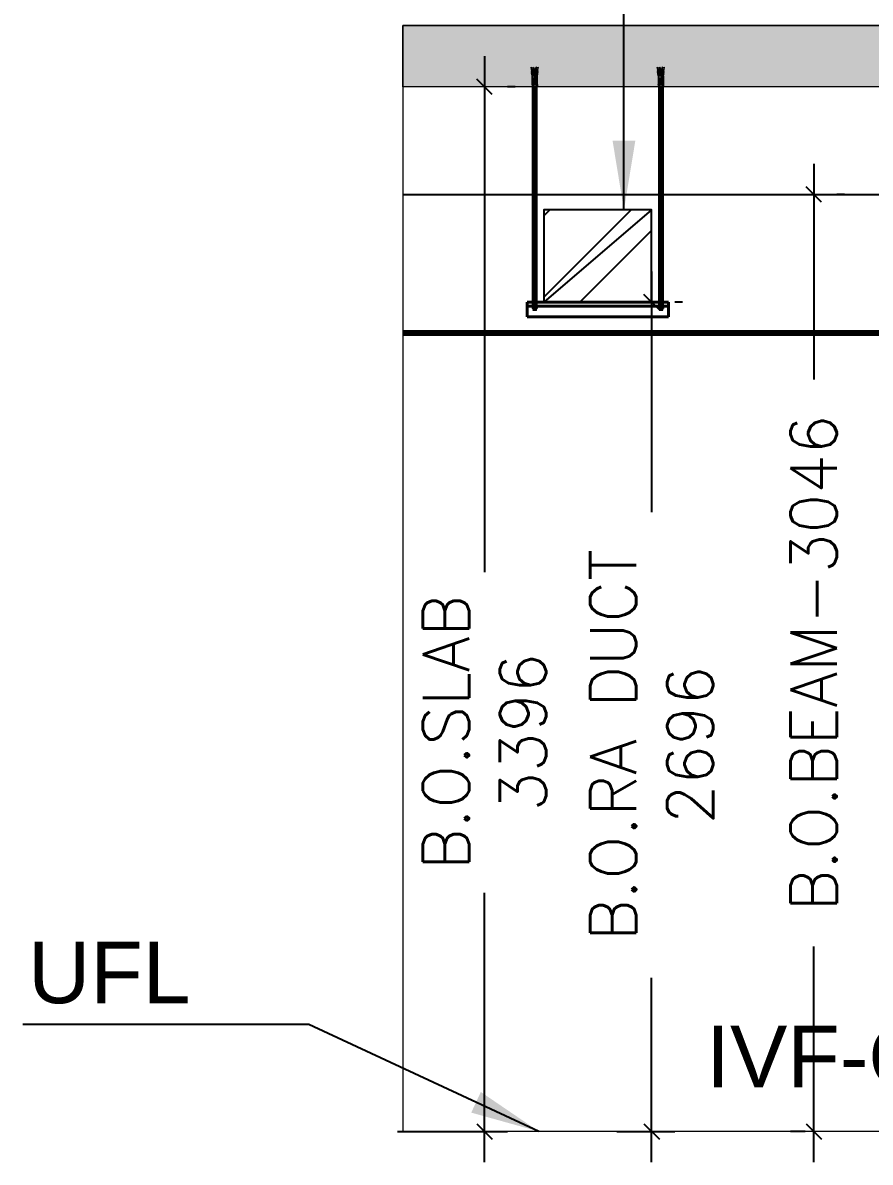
# Model space of a CAD drawing. Header units: millimetres. Extents: x 1327414 to 2139344, y -346496 to -91575.
# Drawn here: x 2125591 to 2128345, y -257392 to -253688 of the extents above; entities that cross this region are included whole.
import ezdxf

# ---------------------------------------------------------------- set-up
doc = ezdxf.new("R2010")
doc.units = ezdxf.units.MM
doc.header["$LTSCALE"] = 600
doc.header["$MEASUREMENT"] = 0
doc.header["$PDMODE"] = 35
doc.layers.add('HTL-COPPER PIPE', color=6, linetype='Continuous')
doc.layers.add('MEP_HVAC_DRAIN_PIPE', color=7, linetype='Continuous')
for name, color, linetype, lineweight in [('M_HVAC_DUCT SUPPORT', 16, 'Continuous', 20), ('MEP_HVAC_RA_DUCT', 1, 'Continuous', 9), ('MEP_HVAC_SUPPLY_AIR_DUCT', 3, 'Continuous', 30)]:
    doc.layers.add(name, color=color, linetype=linetype, lineweight=lineweight)
doc.styles.add('ARIAL', font='arial.ttf')
doc.dimstyles.get("Standard").update_dxf_attribs({"dimscale": 1.5, "dimtxt": 150, "dimasz": 150, "dimexe": 100, "dimexo": 100, "dimgap": 0.25, "dimtad": 0, "dimdec": 0, "dimzin": 0, "dimdsep": 46, "dimtxsty": 'ARIAL', "dimcen": 0.09, "dimdle": 100, "dimclrd": 7, "dimclre": 7, "dimclrt": 7, "dimadec": 0, "dimazin": 0, "dimtfac": 1, "dimtdec": 0, "dimtofl": 0, "dimtmove": 0, "dimatfit": 3, "dimfxl": 0, "dimtolj": 1, "dimtzin": 0, "dimarcsym": 0})
doc.dimstyles.new('TEXT', dxfattribs={"dimscale": 0, "dimtxt": 500, "dimasz": 100, "dimexe": 75, "dimexo": 100, "dimgap": 50, "dimtad": 0, "dimdec": 0, "dimzin": 0, "dimdsep": 46, "dimtxsty": 'ARIAL', "dimblk": 'OBLIQUE', "dimcen": 0.09, "dimdle": 100, "dimclrd": 256, "dimclre": 256, "dimclrt": 6, "dimadec": 0, "dimazin": 0, "dimtfac": 1, "dimtdec": 0, "dimtofl": 0, "dimtmove": 2, "dimatfit": 3, "dimfxl": 0, "dimfrac": 2, "dimtolj": 1, "dimtzin": 0, "dimarcsym": 0})

# ---------------------------------------------------------------- blocks, each defined once
blk = doc.blocks.new('*U188')
at = {"layer": 'M_HVAC_DUCT SUPPORT', "color": 8, "linetype": 'Continuous', "ltscale": 500}
for p, q in [((-73463.1, 602192.4), (-73464.7, 602201.7)), ((-73464.7, 602201.7), (-73461.2, 602198.1)), ((-73463.5, 602192.4), (-73442.3, 602192.4)), ((-73462.6, 602188.6), (-73463.5, 602192.4)), ((-73461.2, 602198.1), (-73457.5, 602200.9)), ((-73458.1, 602173.3), (-73459.6, 602193.5)), ((-73459.1, 602194.3, 51366.3), (-73446.7, 602194.3, 51366.3)), ((-73457.5, 602200.9), (-73455.7, 602197.4)), ((-73455.7, 602197.4), (-73453.4, 602167.7)), ((-73450.1, 602197.4), (-73452.4, 602167.7)), ((-73448.3, 602200.9), (-73450.1, 602197.4)), ((-73444.6, 602198.1), (-73448.3, 602200.9)), ((-73447.7, 602173.3), (-73446.2, 602193.5)), ((-73441.1, 602201.7), (-73444.6, 602198.1)), ((-73443.2, 602188.6), (-73442.3, 602192.4)), ((-73442.7, 602192.4), (-73441.1, 602201.7)), ((-73053.3, 602192.4), (-73055, 602201.7)), ((-73055, 602201.7), (-73051.5, 602198.1)), ((-73053.8, 602192.4), (-73032.6, 602192.4)), ((-73052.9, 602188.6), (-73053.8, 602192.4)), ((-73051.5, 602198.1), (-73047.8, 602200.9)), ((-73048.3, 602173.3), (-73049.9, 602193.5)), ((-73049.4, 602194.3, 51366.3), (-73037, 602194.3, 51366.3)), ((-73047.8, 602200.9), (-73046, 602197.4)), ((-73046, 602197.4), (-73043.7, 602167.7)), ((-73040.4, 602197.4), (-73042.7, 602167.7)), ((-73038.6, 602200.9), (-73040.4, 602197.4)), ((-73034.9, 602198.1), (-73038.6, 602200.9)), ((-73038, 602173.3), (-73036.5, 602193.5)), ((-73031.4, 602201.7), (-73034.9, 602198.1)), ((-73033.5, 602188.6), (-73032.6, 602192.4)), ((-73033, 602192.4), (-73031.4, 602201.7)), ((-73463.5, 602188.6), (-73442.3, 602188.6)), ((-73462.6, 602184.8), (-73463.5, 602188.6)), ((-73463.5, 602184.8), (-73442.3, 602184.8)), ((-73462.6, 602181), (-73463.5, 602184.8)), ((-73463.1, 602181), (-73442.7, 602181)), ((-73462.2, 602177.1), (-73463.1, 602181)), ((-73443.2, 602177.1), (-73462.6, 602177.1)), ((-73461.8, 602173.3), (-73462.6, 602177.1)), ((-73462.2, 602177.1), (-73443.6, 602177.1)), ((-73462.2, 602173.3), (-73443.6, 602173.3)), ((-73462.2, 602145.2), (-73462.2, 602173.3)), ((-73458.9, 602163.1), (-73446.9, 602164)), ((-73458.9, 602163.1), (-73458.1, 602164)), ((-73458.1, 602162.3), (-73458.9, 602163.1)), ((-73458.9, 602161.4), (-73446.9, 602162.3)), ((-73458.9, 602161.4), (-73458.1, 602162.3)), ((-73458.1, 602160.6), (-73458.9, 602161.4)), ((-73458.9, 602159.7), (-73446.9, 602160.6)), ((-73458.9, 602159.7), (-73458.1, 602160.6)), ((-73458.1, 602158.9), (-73458.9, 602159.7)), ((-73458.9, 602158.1), (-73446.9, 602158.9)), ((-73458.9, 602158.1), (-73458.1, 602158.9)), ((-73458.1, 602157.2), (-73458.9, 602158.1)), ((-73458.9, 602156.4), (-73446.9, 602157.2)), ((-73458.9, 602156.4), (-73458.1, 602157.2)), ((-73458.1, 602155.5), (-73458.9, 602156.4)), ((-73458.9, 602154.7), (-73446.9, 602155.5)), ((-73458.9, 602154.7), (-73458.1, 602155.5)), ((-73458.1, 602153.8), (-73458.9, 602154.7)), ((-73458.9, 602153), (-73446.9, 602153.8)), ((-73458.9, 602153), (-73458.1, 602153.8)), ((-73458.1, 602152.1), (-73458.9, 602153)), ((-73458.9, 602151.3), (-73446.9, 602152.1)), ((-73458.9, 602151.3), (-73458.1, 602152.1)), ((-73458.1, 602164), (-73458.1, 602173.3)), ((-73447.7, 602164.8), (-73458.1, 602164.8)), ((-73458.1, 602164), (-73447.7, 602164.8)), ((-73458.1, 602164), (-73447.7, 602164.8)), ((-73458.1, 602162.3), (-73447.7, 602163.1)), ((-73458.1, 602160.6), (-73447.7, 602161.4)), ((-73458.1, 602158.9), (-73447.7, 602159.7)), ((-73458.1, 602157.2), (-73447.7, 602158.1)), ((-73458.1, 602155.5), (-73447.7, 602156.4)), ((-73458.1, 602153.8), (-73447.7, 602154.7)), ((-73458.1, 602152.1), (-73447.7, 602153)), ((-73452.4, 602167.7), (-73453.4, 602167.7)), ((-73447.7, 602164.8), (-73447.7, 602173.3)), ((-73446.9, 602164), (-73447.7, 602164.8)), ((-73447.7, 602163.1), (-73446.9, 602164)), ((-73446.9, 602162.3), (-73447.7, 602163.1)), ((-73447.7, 602161.4), (-73446.9, 602162.3)), ((-73446.9, 602160.6), (-73447.7, 602161.4)), ((-73447.7, 602159.7), (-73446.9, 602160.6)), ((-73446.9, 602158.9), (-73447.7, 602159.7)), ((-73447.7, 602158.1), (-73446.9, 602158.9)), ((-73446.9, 602157.2), (-73447.7, 602158.1)), ((-73447.7, 602156.4), (-73446.9, 602157.2)), ((-73446.9, 602155.5), (-73447.7, 602156.4)), ((-73447.7, 602154.7), (-73446.9, 602155.5)), ((-73446.9, 602153.8), (-73447.7, 602154.7)), ((-73447.7, 602153), (-73446.9, 602153.8)), ((-73446.9, 602152.1), (-73447.7, 602153)), ((-73447.7, 602151.3), (-73446.9, 602152.1)), ((-73444, 602173.3), (-73443.2, 602177.1)), ((-73443.6, 602177.1), (-73442.7, 602181)), ((-73443.6, 602173.3), (-73443.6, 602145.2)), ((-73443.2, 602184.8), (-73442.3, 602188.6)), ((-73443.2, 602181), (-73442.3, 602184.8)), ((-73053.8, 602188.6), (-73032.6, 602188.6)), ((-73052.9, 602184.8), (-73053.8, 602188.6)), ((-73053.8, 602184.8), (-73032.6, 602184.8)), ((-73052.9, 602181), (-73053.8, 602184.8)), ((-73053.3, 602181), (-73033, 602181)), ((-73052.5, 602177.1), (-73053.3, 602181)), ((-73033.5, 602177.1), (-73052.9, 602177.1)), ((-73052.1, 602173.3), (-73052.9, 602177.1)), ((-73052.5, 602177.1), (-73033.9, 602177.1)), ((-73052.5, 602173.3), (-73033.9, 602173.3)), ((-73052.5, 602145.2), (-73052.5, 602173.3)), ((-73049.2, 602163.1), (-73037.2, 602164)), ((-73049.2, 602163.1), (-73048.3, 602164)), ((-73048.3, 602162.3), (-73049.2, 602163.1)), ((-73049.2, 602161.4), (-73037.2, 602162.3)), ((-73049.2, 602161.4), (-73048.3, 602162.3)), ((-73048.3, 602160.6), (-73049.2, 602161.4)), ((-73049.2, 602159.7), (-73037.2, 602160.6)), ((-73049.2, 602159.7), (-73048.3, 602160.6)), ((-73048.3, 602158.9), (-73049.2, 602159.7)), ((-73049.2, 602158.1), (-73037.2, 602158.9)), ((-73049.2, 602158.1), (-73048.3, 602158.9)), ((-73048.3, 602157.2), (-73049.2, 602158.1)), ((-73049.2, 602156.4), (-73037.2, 602157.2)), ((-73049.2, 602156.4), (-73048.3, 602157.2)), ((-73048.3, 602155.5), (-73049.2, 602156.4)), ((-73049.2, 602154.7), (-73037.2, 602155.5)), ((-73049.2, 602154.7), (-73048.3, 602155.5)), ((-73048.3, 602153.8), (-73049.2, 602154.7)), ((-73049.2, 602153), (-73037.2, 602153.8)), ((-73049.2, 602153), (-73048.3, 602153.8)), ((-73048.3, 602152.1), (-73049.2, 602153)), ((-73049.2, 602151.3), (-73037.2, 602152.1)), ((-73049.2, 602151.3), (-73048.3, 602152.1)), ((-73048.3, 602164), (-73048.3, 602173.3)), ((-73038, 602164.8), (-73048.3, 602164.8)), ((-73048.3, 602164), (-73038, 602164.8)), ((-73048.3, 602164), (-73038, 602164.8)), ((-73048.3, 602162.3), (-73038, 602163.1)), ((-73048.3, 602160.6), (-73038, 602161.4)), ((-73048.3, 602158.9), (-73038, 602159.7)), ((-73048.3, 602157.2), (-73038, 602158.1)), ((-73048.3, 602155.5), (-73038, 602156.4)), ((-73048.3, 602153.8), (-73038, 602154.7)), ((-73048.3, 602152.1), (-73038, 602153)), ((-73042.7, 602167.7), (-73043.7, 602167.7)), ((-73038, 602164.8), (-73038, 602173.3)), ((-73037.2, 602164), (-73038, 602164.8)), ((-73038, 602163.1), (-73037.2, 602164)), ((-73037.2, 602162.3), (-73038, 602163.1)), ((-73038, 602161.4), (-73037.2, 602162.3)), ((-73037.2, 602160.6), (-73038, 602161.4)), ((-73038, 602159.7), (-73037.2, 602160.6)), ((-73037.2, 602158.9), (-73038, 602159.7)), ((-73038, 602158.1), (-73037.2, 602158.9)), ((-73037.2, 602157.2), (-73038, 602158.1)), ((-73038, 602156.4), (-73037.2, 602157.2)), ((-73037.2, 602155.5), (-73038, 602156.4)), ((-73038, 602154.7), (-73037.2, 602155.5)), ((-73037.2, 602153.8), (-73038, 602154.7)), ((-73038, 602153), (-73037.2, 602153.8)), ((-73037.2, 602152.1), (-73038, 602153)), ((-73038, 602151.3), (-73037.2, 602152.1)), ((-73034.3, 602173.3), (-73033.5, 602177.1)), ((-73033.9, 602177.1), (-73033, 602181)), ((-73033.9, 602173.3), (-73033.9, 602145.2)), ((-73033.5, 602184.8), (-73032.6, 602188.6)), ((-73033.5, 602181), (-73032.6, 602184.8)), ((-73461.3, 602143.8), (-73461.3, 602137.8)), ((-73444.5, 602143.8), (-73461.3, 602143.8)), ((-73460.3, 602137), (-73461.3, 602137.8)), ((-73445.5, 602137), (-73460.3, 602137)), ((-73459.3, 602147.9), (-73459.3, 602145.2)), ((-73447.3, 602147.9), (-73459.3, 602147.9)), ((-73458.1, 602150.4), (-73458.9, 602151.3)), ((-73458.9, 602149.6), (-73446.9, 602150.4)), ((-73458.9, 602149.6), (-73458.1, 602150.4)), ((-73458.1, 602148.7), (-73458.9, 602149.6)), ((-73458.9, 602147.9), (-73446.9, 602148.7)), ((-73458.9, 602147.9), (-73458.1, 602148.7)), ((-73458.9, 602147.9), (-73458.9, 602147.9)), ((-73458.1, 602150.4), (-73447.7, 602151.3)), ((-73458.1, 602148.7), (-73447.7, 602149.6)), ((-73457.1, 602143.8), (-73457.1, 602137.8)), ((-73448.7, 602143.8), (-73448.7, 602137.8)), ((-73446.9, 602150.4), (-73447.7, 602151.3)), ((-73447.7, 602149.6), (-73446.9, 602150.4)), ((-73446.9, 602148.7), (-73447.7, 602149.6)), ((-73447.7, 602147.9), (-73446.9, 602148.7)), ((-73447.3, 602147.9), (-73447.3, 602145.2)), ((-73445.5, 602137), (-73444.5, 602137.8)), ((-73444.5, 602143.8), (-73444.5, 602137.8)), ((-73051.5, 602143.8), (-73051.5, 602137.8)), ((-73034.8, 602143.8), (-73051.5, 602143.8)), ((-73050.6, 602137), (-73051.5, 602137.8)), ((-73035.8, 602137), (-73050.6, 602137)), ((-73049.6, 602147.9), (-73049.6, 602145.2)), ((-73037.6, 602147.9), (-73049.6, 602147.9)), ((-73048.3, 602150.4), (-73049.2, 602151.3)), ((-73049.2, 602149.6), (-73037.2, 602150.4)), ((-73049.2, 602149.6), (-73048.3, 602150.4)), ((-73048.3, 602148.7), (-73049.2, 602149.6)), ((-73049.2, 602147.9), (-73037.2, 602148.7)), ((-73049.2, 602147.9), (-73048.3, 602148.7)), ((-73049.2, 602147.9), (-73049.2, 602147.9)), ((-73048.3, 602150.4), (-73038, 602151.3)), ((-73048.3, 602148.7), (-73038, 602149.6)), ((-73047.4, 602143.8), (-73047.4, 602137.8)), ((-73039, 602143.8), (-73039, 602137.8)), ((-73037.2, 602150.4), (-73038, 602151.3)), ((-73038, 602149.6), (-73037.2, 602150.4)), ((-73037.2, 602148.7), (-73038, 602149.6)), ((-73038, 602147.9), (-73037.2, 602148.7)), ((-73037.6, 602147.9), (-73037.6, 602145.2)), ((-73035.8, 602137), (-73034.8, 602137.8)), ((-73034.8, 602143.8), (-73034.8, 602137.8))]:
    blk.add_line(p, q, dxfattribs=at)
at = {"layer": 'M_HVAC_DUCT SUPPORT', "color": 8, "lineweight": 40}
for p, q in [((-73457.9, 602137), (-73457.9, 601424.5)), ((-73447.9, 601424.5), (-73447.9, 602137)), ((-73048.2, 602137), (-73048.2, 601424.5)), ((-73043.2, 602137), (-73043.2, 602137)), ((-73043.2, 602137), (-73043.2, 602137)), ((-73038.2, 601424.5), (-73038.2, 602137)), ((-73478, 601437), (-73478, 601437)), ((-73478, 601437), (-73478, 601424.5)), ((-73478, 601389.3), (-73478, 601437)), ((-73478, 601437), (-73018, 601437)), ((-73018, 601437), (-73478, 601437)), ((-73478, 601424.5), (-73478, 601424.5)), ((-73478, 601424.5), (-73478, 601389.3)), ((-73018, 601424.5), (-73478, 601424.5)), ((-73018, 601424.5), (-73478, 601424.5)), ((-73457.9, 601437), (-73462.8, 601437)), ((-73462.8, 601437), (-73457.9, 601437)), ((-73457.9, 601424.5), (-73462.8, 601424.5)), ((-73462.8, 601424.5), (-73457.9, 601424.5)), ((-73448.2, 601437), (-73457.9, 601437)), ((-73457.9, 601437), (-73448.2, 601437)), ((-73448.2, 601424.5), (-73457.9, 601424.5)), ((-73457.9, 601424.5), (-73448.2, 601424.5)), ((-73448.2, 601437), (-73443.3, 601437)), ((-73443.3, 601437), (-73448.2, 601437)), ((-73448.2, 601424.5), (-73443.3, 601424.5)), ((-73443.3, 601424.5), (-73448.2, 601424.5)), ((-73047.9, 601437), (-73052.8, 601437)), ((-73052.8, 601437), (-73047.9, 601437)), ((-73047.9, 601424.5), (-73052.8, 601424.5)), ((-73052.8, 601424.5), (-73047.9, 601424.5)), ((-73038.2, 601437), (-73047.9, 601437)), ((-73047.9, 601437), (-73038.2, 601437)), ((-73038.2, 601424.5), (-73047.9, 601424.5)), ((-73047.9, 601424.5), (-73038.2, 601424.5)), ((-73038.2, 601437), (-73033.3, 601437)), ((-73033.3, 601437), (-73038.2, 601437)), ((-73038.2, 601424.5), (-73033.3, 601424.5)), ((-73033.3, 601424.5), (-73038.2, 601424.5)), ((-73018, 601437), (-73018, 601389.3)), ((-73018, 601424.5), (-73018, 601437)), ((-73018, 601437), (-73018, 601437)), ((-73018, 601389.3), (-73018, 601424.5)), ((-73018, 601424.5), (-73018, 601424.5)), ((-73478, 601389.3), (-73478, 601389.3)), ((-73018, 601389.3), (-73478, 601389.3)), ((-73018, 601389.3), (-73478, 601389.3)), ((-73453, 601390.1), (-73453, 601390.1)), ((-73453, 601390.1), (-73453, 601390.1)), ((-73043, 601390.1), (-73043, 601390.1)), ((-73043, 601390.1), (-73043, 601390.1)), ((-73018, 601389.3), (-73018, 601389.3))]:
    blk.add_line(p, q, dxfattribs=at)
at = {"layer": 'M_HVAC_DUCT SUPPORT', "color": 8}
for p, q in [((-73461.4, 601423.1), (-73461.4, 601417.1)), ((-73444.7, 601423.1), (-73461.4, 601423.1)), ((-73460, 601416.3), (-73461.4, 601417.1)), ((-73446.1, 601416.3), (-73460, 601416.3)), ((-73459.2, 601416.2), (-73457.6, 601416.3)), ((-73459.1, 601416.3), (-73459.2, 601416.2)), ((-73459.2, 601416.2), (-73458.2, 601415.5)), ((-73459, 601414.6), (-73447, 601415.5)), ((-73459, 601414.6), (-73458.2, 601415.5)), ((-73458.2, 601413.8), (-73459, 601414.6)), ((-73459, 601413), (-73447, 601413.8)), ((-73459, 601413), (-73458.2, 601413.8)), ((-73458.2, 601412.1), (-73459, 601413)), ((-73459, 601411.3), (-73447, 601412.1)), ((-73459, 601411.3), (-73458.2, 601412.1)), ((-73458.3, 601410.5), (-73459, 601411.3)), ((-73447.9, 601416.3), (-73458.2, 601416.3)), ((-73458.2, 601415.5), (-73447.9, 601416.3)), ((-73458.2, 601415.5), (-73447.9, 601416.3)), ((-73458.2, 601413.8), (-73447.9, 601414.6)), ((-73458.2, 601412.1), (-73447.9, 601413)), ((-73457.2, 601423.1), (-73457.2, 601417.1)), ((-73457, 601410.5), (-73447.9, 601411.3)), ((-73448.9, 601423.1), (-73448.9, 601417.1)), ((-73447, 601415.5), (-73447.9, 601416.3)), ((-73447.9, 601414.6), (-73447, 601415.5)), ((-73447, 601413.8), (-73447.9, 601414.6)), ((-73447.9, 601413), (-73447, 601413.8)), ((-73447, 601412.1), (-73447.9, 601413)), ((-73447.9, 601411.3), (-73447, 601412.1)), ((-73447.1, 601410.5), (-73447.9, 601411.3)), ((-73446.1, 601416.3), (-73444.7, 601417.1)), ((-73444.7, 601423.1), (-73444.7, 601417.1)), ((-73051.4, 601423.1), (-73051.4, 601417.1)), ((-73034.7, 601423.1), (-73051.4, 601423.1)), ((-73050, 601416.3), (-73051.4, 601417.1)), ((-73036.1, 601416.3), (-73050, 601416.3)), ((-73049.2, 601416.2), (-73047.6, 601416.3)), ((-73049.1, 601416.3), (-73049.2, 601416.2)), ((-73049.2, 601416.2), (-73048.2, 601415.5)), ((-73049, 601414.6), (-73037, 601415.5)), ((-73049, 601414.6), (-73048.2, 601415.5)), ((-73048.2, 601413.8), (-73049, 601414.6)), ((-73049, 601413), (-73037, 601413.8)), ((-73049, 601413), (-73048.2, 601413.8)), ((-73048.2, 601412.1), (-73049, 601413)), ((-73049, 601411.3), (-73037, 601412.1)), ((-73049, 601411.3), (-73048.2, 601412.1)), ((-73048.3, 601410.5), (-73049, 601411.3)), ((-73037.9, 601416.3), (-73048.2, 601416.3)), ((-73048.2, 601415.5), (-73037.9, 601416.3)), ((-73048.2, 601415.5), (-73037.9, 601416.3)), ((-73048.2, 601413.8), (-73037.9, 601414.6)), ((-73048.2, 601412.1), (-73037.9, 601413)), ((-73047.2, 601423.1), (-73047.2, 601417.1)), ((-73047, 601410.5), (-73037.9, 601411.3)), ((-73038.9, 601423.1), (-73038.9, 601417.1)), ((-73037, 601415.5), (-73037.9, 601416.3)), ((-73037.9, 601414.6), (-73037, 601415.5)), ((-73037, 601413.8), (-73037.9, 601414.6)), ((-73037.9, 601413), (-73037, 601413.8)), ((-73037, 601412.1), (-73037.9, 601413)), ((-73037.9, 601411.3), (-73037, 601412.1)), ((-73037.1, 601410.5), (-73037.9, 601411.3)), ((-73036.1, 601416.3), (-73034.7, 601417.1)), ((-73034.7, 601423.1), (-73034.7, 601417.1)), ((-73458.3, 601410.5), (-73447.1, 601410.5)), ((-73048.3, 601410.5), (-73037.1, 601410.5))]:
    blk.add_line(p, q, dxfattribs=at)
at = {"layer": 'M_HVAC_DUCT SUPPORT', "color": 8, "linetype": 'Continuous', "ltscale": 500}
for points in [[(-73442.9, 602143.8), (-73462.9, 602143.8), (-73462.9, 602145.2), (-73442.9, 602145.2)], [(-73033.2, 602143.8), (-73053.2, 602143.8), (-73053.2, 602145.2), (-73033.2, 602145.2)]]:
    blk.add_lwpolyline(points, close=True, dxfattribs=at)
at = {"layer": 'M_HVAC_DUCT SUPPORT', "color": 8}
for points in [[(-73443, 601423.1), (-73463.1, 601423.1), (-73463.1, 601424.5), (-73443, 601424.5)], [(-73033, 601423.1), (-73053.1, 601423.1), (-73053.1, 601424.5), (-73033, 601424.5)]]:
    blk.add_lwpolyline(points, close=True, dxfattribs=at)
at = {"layer": 'M_HVAC_DUCT SUPPORT', "color": 8, "linetype": 'Continuous', "ltscale": 500}
for centre, radius, start, end in [((-73458.8, 602193.5, 51366.3), 0.846, 110.7967, 184.4577), ((-73447, 602193.5, 51366.3), 0.846, 355.5423, 69.2033), ((-73049.1, 602193.5, 51366.3), 0.846, 110.7967, 184.4577), ((-73037.3, 602193.5, 51366.3), 0.846, 355.5423, 69.2033), ((-73459.2, 602140.1), 3.11, 227.7922, 312.2078), ((-73452.9, 602148.3), 11.3, 248.2539, 291.7739), ((-73446.6, 602140.1), 3.11, 227.7922, 312.2078), ((-73049.5, 602140.1), 3.11, 227.7922, 312.2078), ((-73043.2, 602148.3), 11.3, 248.2539, 291.7739), ((-73036.9, 602140.1), 3.11, 227.7922, 312.2078)]:
    blk.add_arc(centre, radius, start, end, dxfattribs=at)
at = {"layer": 'M_HVAC_DUCT SUPPORT', "color": 8}
for centre, radius, start, end in [((-73459.3, 601419.4, -8.6), 3.02, 230.7942, 312.8278), ((-73453.1, 601427.6, -8.6), 11.3, 248.2539, 291.7739), ((-73446.8, 601419.4, -8.6), 3.02, 227.1722, 309.2058), ((-73049.3, 601419.4, -8.6), 3.02, 230.7942, 312.8278), ((-73043.1, 601427.6, -8.6), 11.3, 248.2539, 291.7739), ((-73036.8, 601419.4, -8.6), 3.02, 227.1722, 309.2058)]:
    blk.add_arc(centre, radius, start, end, dxfattribs=at)
blk = doc.blocks.new('_Oblique')
at = {"color": 0, "linetype": 'ByBlock', "lineweight": -2}
blk.add_line((-0.5, -0.5), (0.5, 0.5), dxfattribs=at)
blk = doc.blocks.new('*D195')
at = {"layer": 'Defpoints', "color": 0, "linetype": 'ByBlock', "transparency": 16777216}
for p in [(2127091.4, -253896), (2127091.4, -253896), (2126709.3, -257292)]:
    blk.add_point(p, dxfattribs=at)
at = {"layer": 'HTL-COPPER PIPE', "color": 8, "linetype": 'ByBlock', "lineweight": -2, "transparency": 16777216}
for p, q in [((2127091.4, -253796), (2127091.4, -255473.4)), ((2127091.4, -257392), (2127091.4, -256516.3))]:
    blk.add_line(p, q, dxfattribs=at)
at = {"layer": 'HTL-COPPER PIPE', "color": 253, "linetype": 'ByBlock', "lineweight": -2, "transparency": 16777216}
for p, q in [((2127191.4, -253896), (2127166.4, -253896)), ((2126809.3, -257292), (2127166.4, -257292))]:
    blk.add_line(p, q, dxfattribs=at)
at = {"layer": 'HTL-COPPER PIPE', "color": 8, "linetype": 'ByBlock', "lineweight": -2, "transparency": 16777216, "xscale": 50, "yscale": 50, "zscale": 50}
for p, rotation in [((2127091.4, -253896), 90), ((2127091.4, -257292), 270)]:
    blk.add_blockref('_Oblique', p, dxfattribs=dict(at, rotation=rotation))
at = {"layer": 'HTL-COPPER PIPE', "color": 8, "linetype": 'ByBlock', "lineweight": 0, "transparency": 16777216, "insert": (2127091.4, -255994.8), "char_height": 200, "attachment_point": 5, "rotation": 90, "style": 'ARIAL'}
blk.add_mtext('\\A1;{\\Fromans|c0;\\H0.75x;\\C7;B.O.SLAB\\P3396}', dxfattribs=at)
blk = doc.blocks.new('*D200')
at = {"layer": 'Defpoints', "color": 0, "linetype": 'ByBlock', "transparency": 16777216}
for p in [(2127634.7, -254596), (2127634.7, -254596), (2127421.2, -257292)]:
    blk.add_point(p, dxfattribs=at)
at = {"layer": 'HTL-COPPER PIPE', "color": 8, "linetype": 'ByBlock', "lineweight": -2, "transparency": 16777216}
for p, q in [((2127634.7, -254496), (2127634.7, -255278.5)), ((2127634.7, -257392), (2127634.7, -256793))]:
    blk.add_line(p, q, dxfattribs=at)
at = {"layer": 'HTL-COPPER PIPE', "color": 253, "linetype": 'ByBlock', "lineweight": -2, "transparency": 16777216}
for p, q in [((2127734.7, -254596), (2127709.7, -254596)), ((2127521.2, -257292), (2127709.7, -257292))]:
    blk.add_line(p, q, dxfattribs=at)
at = {"layer": 'HTL-COPPER PIPE', "color": 8, "linetype": 'ByBlock', "lineweight": -2, "transparency": 16777216, "xscale": 50, "yscale": 50, "zscale": 50}
for p, rotation in [((2127634.7, -254596), 90), ((2127634.7, -257292), 270)]:
    blk.add_blockref('_Oblique', p, dxfattribs=dict(at, rotation=rotation))
at = {"layer": 'HTL-COPPER PIPE', "color": 8, "linetype": 'ByBlock', "lineweight": 0, "transparency": 16777216, "insert": (2127634.7, -256035.8), "char_height": 200, "attachment_point": 5, "rotation": 90, "style": 'ARIAL'}
blk.add_mtext('\\A1;{\\Fromans|c0;\\H0.75011x;\\C7;B.O.\\C1;RA\\C7; DUCT\\P2696}', dxfattribs=at)
blk = doc.blocks.new('*D192')
at = {"layer": 'Defpoints', "color": 0, "linetype": 'ByBlock', "transparency": 16777216}
for p in [(2128161.4, -254246), (2128161.4, -254246), (2128233.6, -257292)]:
    blk.add_point(p, dxfattribs=at)
at = {"layer": 'HTL-COPPER PIPE', "color": 8, "linetype": 'ByBlock', "lineweight": -2, "transparency": 16777216}
for p, q in [((2128161.4, -254146), (2128161.4, -254847.5)), ((2128161.4, -257392), (2128161.4, -256690.4))]:
    blk.add_line(p, q, dxfattribs=at)
at = {"layer": 'HTL-COPPER PIPE', "color": 253, "linetype": 'ByBlock', "lineweight": -2, "transparency": 16777216}
for p, q in [((2128261.4, -254246), (2128236.4, -254246)), ((2128133.6, -257292), (2128086.4, -257292))]:
    blk.add_line(p, q, dxfattribs=at)
at = {"layer": 'HTL-COPPER PIPE', "color": 8, "linetype": 'ByBlock', "lineweight": -2, "transparency": 16777216, "xscale": 50, "yscale": 50, "zscale": 50}
for p, rotation in [((2128161.4, -254246), 90), ((2128161.4, -257292), 270)]:
    blk.add_blockref('_Oblique', p, dxfattribs=dict(at, rotation=rotation))
at = {"layer": 'HTL-COPPER PIPE', "color": 8, "linetype": 'ByBlock', "lineweight": 0, "transparency": 16777216, "insert": (2128161.4, -255769), "char_height": 200, "attachment_point": 5, "rotation": 90, "style": 'ARIAL'}
blk.add_mtext('\\A1;{\\Fromans|c0;\\H0.75x;\\C7;B.O.BEAM-3046}', dxfattribs=at)

msp = doc.modelspace()

# ---------------------------------------------------------------- hatches: boundary and pattern name
at = {"layer": 'MEP_HVAC_DRAIN_PIPE', "lineweight": 0}
h = msp.add_hatch(dxfattribs=at)
h.set_pattern_fill('AR-CONC', color=8, scale=50)
h.set_pattern_definition([(50, (645042.12, -13380.07), (358.63009, -31.37607), [37.5, -412.5]), (355, (645042.12, -13380.07), (-69.37567, 376.09607), [30, -330]), (100.451444, (645072, -13382.7), (289.25442, 344.719995), [31.8701, -350.57106]), (46.1842, (645042.1, -13280.07), (533.62067, -82.75964), [56.25, -618.75]), (96.635635, (645086.6, -13286.97), (467.33097, 487.0593), [47.80517, -525.85688]), (351.184164, (645042.1, -13280.07), (467.33097, 487.0593), [45, -495]), (21, (645092.12, -13305.07), (298.453526, -201.309445), [37.5, -412.5]), (326, (645092.12, -13305.07), (121.65767, 362.57502), [30, -330]), (71.451445, (645117, -13321.85), (420.11119, 161.26558), [31.870095, -350.57106]), (37.5, (645042.12, -13380.07), (6.079928, 166.446927), [0, -326, 0, -335, 0, -331.25]), (7.5, (645042.12, -13380.07), (131.534769, 197.205856), [0, -191, 0, -318.5, 0, -126.25]), (327.5, (644930.62, -13380.07), (266.911218, -11.277436), [0, -125, 0, -390, 0, -517.5]), (317.5, (644880.62, -13380.07), (291.593085, 50.05249), [0, -162.5, 0, -259, 0, -367.5])])
h.paths.add_polyline_path([(2126826.3, -253696), (2138081.1, -253696), (2138081.1, -253896), (2126826.3, -253896)])
at = {"layer": 'MEP_HVAC_RA_DUCT', "lineweight": -2}
h = msp.add_hatch(dxfattribs=at)
h.set_pattern_fill('ANSI32', color=8, scale=750)
h.set_pattern_definition([(45, (-42517.58, 16594.6), (-198.873782, 198.873782), []), (45, (-42385, 16594.6), (-198.873782, 198.873782), [])])
h.paths.add_polyline_path([(2127284.7, -254596), (2127634.7, -254596), (2127634.7, -254296), (2127284.7, -254296)])

# ---------------------------------------------------------------- linework, layer by layer
at = {"layer": 'HTL-COPPER PIPE', "color": 8, "linetype": 'ByBlock', "lineweight": 0, "elevation": 204675.5}
for points in [[(2138081.1, -253696), (2126826.3, -253696)], [(2126826.3, -253696), (2126826.3, -257292)], [(2138081.1, -253896), (2126826.3, -253896)], [(2138081.1, -257292), (2126826.3, -257292)]]:
    msp.add_lwpolyline(points, dxfattribs=at)
msp.add_lwpolyline([(2126826.3, -253696), (2138081.1, -253696), (2138081.1, -253896), (2126826.3, -253896)], close=True, dxfattribs=at)
at = {"layer": 'MEP_HVAC_RA_DUCT', "color": 8, "lineweight": -2, "elevation": 204675.5}
msp.add_lwpolyline([(2126826.3, -254246), (2138081.1, -254246)], dxfattribs=at)
at = {"layer": 'MEP_HVAC_RA_DUCT', "lineweight": -2, "elevation": 204675.5}
msp.add_lwpolyline([(2127284.7, -254596), (2127634.7, -254596), (2127634.7, -254296), (2127284.7, -254296)], close=True, dxfattribs=at)
msp.add_lwpolyline([(2127634.7, -254296), (2127284.7, -254596)], dxfattribs=at)
at = {"layer": 'MEP_HVAC_SUPPLY_AIR_DUCT', "color": 61, "lineweight": -2, "true_color": 0xe5e878, "const_width": 20, "elevation": 204675.5}
msp.add_lwpolyline([(2126826.3, -254696), (2138081.1, -254696)], dxfattribs=at)

# ---------------------------------------------------------------- block references
at = {"layer": 'M_HVAC_DUCT SUPPORT', "lineweight": 0, "xscale": -1}
msp.add_blockref('*U188', (2054211.8, -856033, 204675.5), dxfattribs=at)

# ---------------------------------------------------------------- texts
at = {"layer": 'MEP_HVAC_DRAIN_PIPE', "lineweight": 0, "char_height": 200, "attachment_point": 1, "style": 'ARIAL'}
for s, insert in [('\\pi357.45432;{\\C7;UFL}', (2125251.3, -256675.1, 204675.5)), ('\\pi163.38883;{\\C8;IVF-OT}', (2127648.3, -256948.3, 204675.5))]:
    msp.add_mtext_dynamic_manual_height_columns(s, width=1210.816, gutter_width=1375, heights=[0], dxfattribs=dict(at, insert=insert))

# ---------------------------------------------------------------- dimensions: what is measured, and where the dimension line sits
at = {"layer": 'HTL-COPPER PIPE', "color": 7, "linetype": 'ByBlock', "lineweight": 0}
for base, p1, p2, text, picture, middle in [((2127091.4, -253896, 204675.5), (2126709.3, -257292, 204675.5), (2127091.4, -253896, 204675.5), '{\\Fromans|c0;\\H0.75x;\\C7;B.O.SLAB\\P<>}', '*D195', (2127091.4, -255994.8, 204675.5)), ((2127634.7, -254596, 204675.5), (2127421.2, -257292, 204675.5), (2127634.7, -254596, 204675.5), '{\\Fromans|c0;\\H0.75011x;\\C7;B.O.\\C1;RA\\C7; DUCT\\P<>}', '*D200', (2127634.7, -256035.8, 204675.5))]:
    dim = msp.add_linear_dim(base=base, p1=p1, p2=p2, angle=90, text=text, dimstyle='TEXT', override={"dimscale": 1, "dimtxt": 200, "dimasz": 50, "dimclrd": 8, "dimclre": 253, "dimclrt": 8}, dxfattribs=at)
    dim.commit()
    dim.dimension.update_dxf_attribs({"geometry": picture, "text_midpoint": middle, "dimtype": 160})
dim = msp.add_linear_dim(base=(2128161.4, -254246, 204675.5), p1=(2128233.6, -257292, 204675.5), p2=(2128161.4, -254246, 204675.5), angle=90, text='{\\Fromans|c0;\\H0.75x;\\C7;B.O.BEAM-<>}', dimstyle='TEXT', override={"dimscale": 1, "dimtxt": 200, "dimasz": 50, "dimclrd": 8, "dimclre": 253, "dimclrt": 8}, dxfattribs=at)
dim.commit()
dim.dimension.update_dxf_attribs({"geometry": '*D192', "text_midpoint": (2128161.4, -255769, 204675.5)})

# ---------------------------------------------------------------- leaders
at = {"layer": 'MEP_HVAC_DRAIN_PIPE', "lineweight": 0}
msp.add_leader([(2127544.7, -254296, 204675.5), (2127544.7, -253020.5, 204675.5), (2125817.5, -253020.5, 204675.5)], dimstyle='Standard', override={"dimgap": 0.25, "dimtad": 0}, dxfattribs=at)
at = {"layer": 'MEP_HVAC_RA_DUCT', "lineweight": 0}
msp.add_leader([(2127268.1, -257292, 204675.5), (2126520.3, -256944.4, 204675.5), (2125591.3, -256944.4, 204675.5)], dimstyle='Standard', override={"dimgap": 0.25, "dimtad": 0}, dxfattribs=at)

doc.saveas('drawing.dxf')
